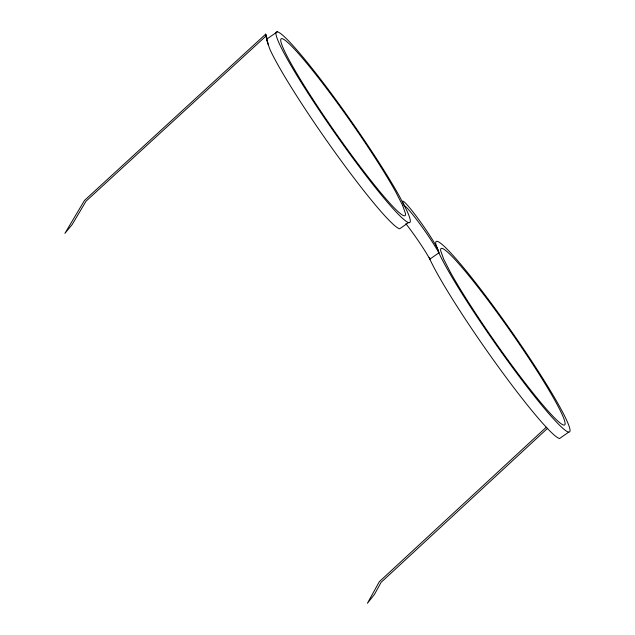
<?xml version="1.0" encoding="UTF-8"?>
<svg xmlns="http://www.w3.org/2000/svg" width="635" height="635" viewBox="0 0 635 635"><rect width="100%" height="100%" fill="white"/><g stroke="black" fill="none" stroke-linecap="round" stroke-linejoin="round"><path stroke-width="0.95" d="M546.211 427.276L379.301 581.716L367.419 603.25L374.404 594.487L381.103 582.351L547.64 428.252M265.708 34.131L84.479 200.438L64.913 233.362L72.168 224.544L86.066 201.144L266.033 35.997L265.708 34.131L268.391 45.006M277.336 31.75L268.295 38.084A116.268 10.112 55 0 0 266.835 40.592L269.954 49.427A116.268 10.112 55 0 0 337.185 155.353A116.268 10.112 55 0 0 399.693 228.783L408.726 222.448M568.619 432.181L559.586 438.515A116.268 10.112 55 0 1 497.086 365.085A116.268 10.112 55 0 1 429.847 259.159L438.88 252.833L438.523 250.769L436.237 246.134A31.559 2.746 55 0 0 415.179 214.749A31.559 2.746 55 0 0 402.519 201.906L407.067 211.098A116.268 10.112 55 0 1 334.51 132.564A116.268 10.112 55 0 1 286.187 38.473A116.268 10.112 55 0 1 399.59 196.54L404.225 205.557L405.154 206.184A33.091 2.881 55 0 1 421.561 226.235A33.091 2.881 55 0 1 438.88 252.833A116.268 10.112 55 0 0 548.537 413.298A116.268 10.112 55 0 0 528.415 356.203A116.268 10.112 55 0 0 435.769 243.991L438.88 252.833M429.189 257.294L429.847 259.159A33.091 2.881 55 0 0 405.844 223.647M266.033 35.997L266.835 40.592M429.609 257.786L429.847 259.159M402.558 205.256L395.557 191.587A107.974 9.39 55 0 0 293.346 47.966A107.974 9.39 55 0 0 324.485 116.737A107.974 9.39 55 0 0 405.4 213.32L402.558 205.256M450.509 272.486L443.706 259.239L440.69 250.801A107.744 9.374 55 0 1 521.43 347.17A107.744 9.374 55 0 1 552.498 415.798A107.744 9.374 55 0 1 450.509 272.486"/></g></svg>
